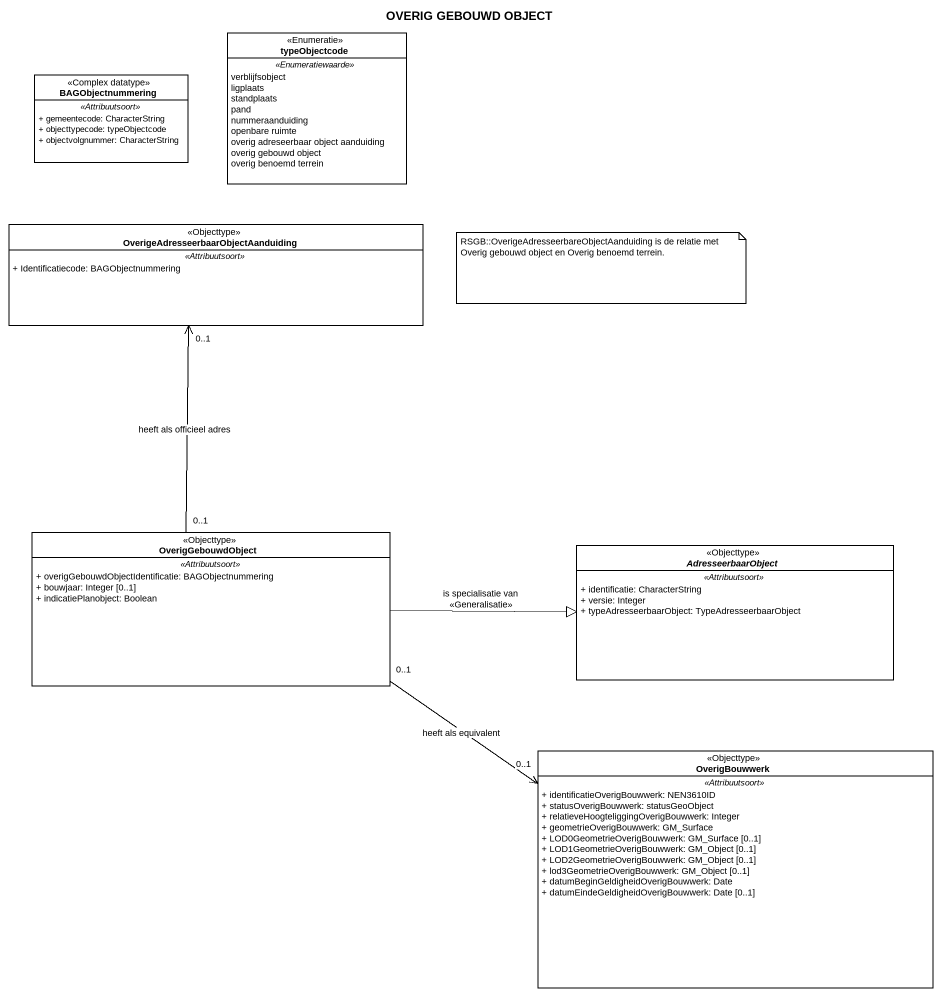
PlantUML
@startuml
title OVERIG GEBOUWD OBJECT
hide circle
hide empty members
skinparam classAttributeIconSize 0
enum typeObjectcode <<Enumeratie>> {
  .. <<Enumeratiewaarde>> ..
  verblijfsobject
  ligplaats
  standplaats
  pand
  nummeraanduiding
  openbare ruimte
  overig adreseerbaar object aanduiding
  overig gebouwd object
  overig benoemd terrein
}
class BAGObjectnummering <<Complex datatype>> {
  .. <<Attribuutsoort>> ..
  + gemeentecode: CharacterString
  + objecttypecode: typeObjectcode
  + objectvolgnummer: CharacterString
}
class "OverigeAdresseerbaarObjectAanduiding" as OverigeAdresseerbaarObjectAa <<Objecttype>> {
  .. <<Attribuutsoort>> ..
  + Identificatiecode: BAGObjectnummering
}
class OverigGebouwdObject <<Objecttype>> {
  .. <<Attribuutsoort>> ..
  + overigGebouwdObjectIdentificatie: BAGObjectnummering
  + bouwjaar: Integer [0..1]
  + indicatiePlanobject: Boolean
}
abstract class AdresseerbaarObject <<Objecttype>> {
  .. <<Attribuutsoort>> ..
  + identificatie: CharacterString
  + versie: Integer
  + typeAdresseerbaarObject: TypeAdresseerbaarObject
}
class OverigBouwwerk <<Objecttype>> {
  .. <<Attribuutsoort>> ..
  + identificatieOverigBouwwerk: NEN3610ID
  + statusOverigBouwwerk: statusGeoObject
  + relatieveHoogteliggingOverigBouwwerk: Integer
  + geometrieOverigBouwwerk: GM_Surface
  + LOD0GeometrieOverigBouwwerk: GM_Surface [0..1]
  + LOD1GeometrieOverigBouwwerk: GM_Object [0..1]
  + LOD2GeometrieOverigBouwwerk: GM_Object [0..1]
  + lod3GeometrieOverigBouwwerk: GM_Object [0..1]
  + datumBeginGeldigheidOverigBouwwerk: Date
  + datumEindeGeldigheidOverigBouwwerk: Date [0..1]
}
OverigGebouwdObject "0..1" -up-> "0..1" OverigeAdresseerbaarObjectAa : heeft als officieel adres
OverigGebouwdObject -right-|> AdresseerbaarObject : is specialisatie van\n<<Generalisatie>>
OverigGebouwdObject "0..1" -right-> "0..1" OverigBouwwerk : heeft als equivalent
note as N1
  RSGB::OverigeAdresseerbareObjectAanduiding is de relatie met Overig gebouwd object en Overig benoemd terrein.
end note
@enduml
